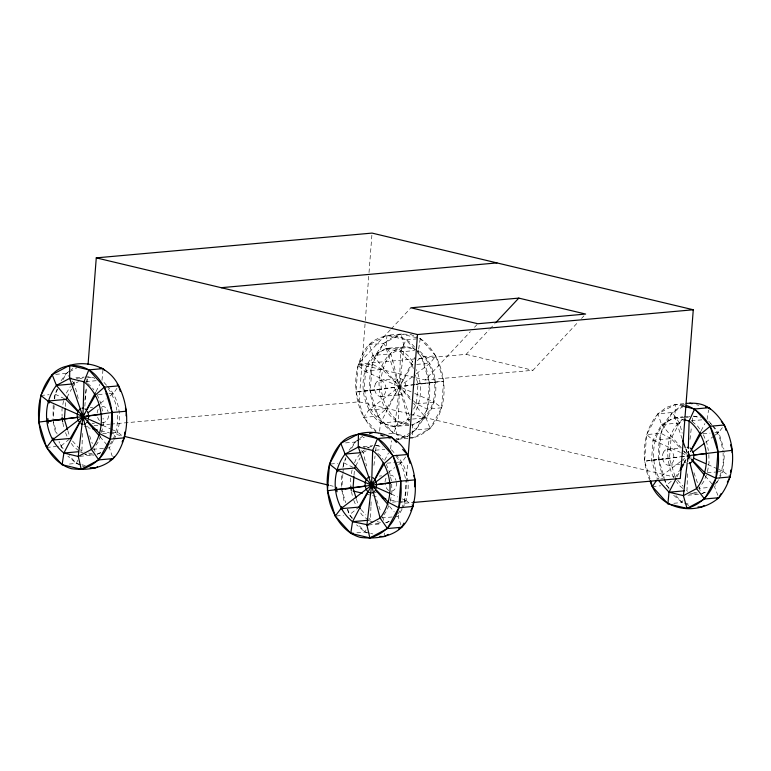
<?xml version="1.0" encoding="UTF-8"?>
<svg xmlns="http://www.w3.org/2000/svg" width="771" height="771" viewBox="0 0 771 771"><rect width="100%" height="100%" fill="white"/><g stroke="black" fill="none" stroke-linecap="round" stroke-linejoin="round"><path stroke-width="0.58" stroke-dasharray="3.85 2.89" d="M409.073 438.265L412.639 437.947L412.736 424.879L425.939 417.843C441.532 397.759 438.487 366.254 418.48 350.236L420.282 338.575L416.099 336.782M82.43 433.418L81.88 451.411L84.087 451.941M370.938 506.865L370.543 520.068L368.981 518.334M370.976 505.67L371.159 499.666M388.777 433.813L393.528 433.389L398.385 421.448L400.496 351.846L406.038 339.857L420.282 338.575C451.902 360.356 454.543 426.344 412.639 437.947L409.266 437.147M687.51 473.789L687 490.587L685.477 490.732L687.501 491.59M687.877 461.79L688.281 448.587M409.613 415.887L386.146 348.425L386.917 335.289L401.171 334.016L410.866 334.537L415.049 336.329M384.189 535.431L384.334 533.04M682.19 438.921L674.76 417.564L675.541 404.428L683.858 403.686M54.192 405.758L53.035 420.802L57.093 434.025M54.731 398.809L55.088 394.174L57.199 388.941M65.371 406.471L65.728 401.758M84.849 406.25L86.323 387.109M86.689 382.32L86.969 378.734M113.983 439.48C123.321 423.356 120.7 399.513 107.429 386.252M342.854 474.406L341.698 489.46L345.755 502.682M342.941 473.249L343.741 462.831L345.851 457.589M110.86 424.117L359.064 401.816L365.232 321.642M365.329 320.447L368.914 273.782M369.01 272.587L372.046 233.093M354.024 475.119L354.39 470.416M408.842 425.226L394.752 426.498L380.402 423.067C360.394 407.049 357.349 375.544 372.942 355.46L386.146 348.425L404.129 346.805L414.066 349.176M408.322 423.828L398.385 421.448C378.378 405.43 375.332 373.935 390.926 353.841L404.129 346.805L401.171 334.016C355.19 345.996 361.57 430.363 407.252 437.658M398.674 501.873L404.515 503.27L407.647 462.581M402.635 508.137C411.974 492.014 409.362 468.17 396.082 454.9M413.632 409.054L416.465 403.85L418.007 383.852L415.261 374.899M680.62 461.472L657.355 479.234L651.514 460.2L653.047 440.202L661.557 424.59L674.76 417.564L682.904 416.832M675.001 476.507L669.498 458.591L671.03 438.583L679.55 422.98L685.641 419.732M719.102 478.656L723.073 471.38L724.518 452.548M102.996 369.762L101.984 380.199L106.649 385.384M379.611 431.191L380.402 423.067L414.673 357.513M390.637 448.847L391.427 440.733M84.868 400.207L86.381 387.312M86.94 382.628L87.345 379.11M373.945 465.347L375.043 455.969M375.593 451.286L376.142 446.592M407.888 438.371L398.385 439.229L394.752 426.498L404.129 346.805M687.375 461.646L688.888 448.761M689.987 439.383L691.51 426.488M692.059 421.804L692.743 415.945L700.482 417.795M707.103 419.376L708.549 410.047M53.218 404.823L52.997 418.537M54.259 398.906L55.088 394.174L57.921 388.979M63.511 400.698L61.988 409.382L62.104 416.205M101.685 432.589L103.208 423.905L103.112 418.219M342.912 467.563L343.741 462.831L346.006 458.678M351.412 473.693L352.174 469.346M390.338 501.246L391.87 492.553L391.687 482.328M707.489 471.707L709.012 463.014L708.857 453.926M66.325 393.114L70.334 386.608M100.625 435.846L98.004 442.332L94.235 447.546M354.544 462.851L355.855 459.603L359.623 454.389M388.844 505.574L386.666 510.99L382.898 516.204M706.419 474.955L703.807 481.451L698.786 488.4L711.845 487.224M719.806 475.842L721.55 471.515L723.265 461.742L723.102 452.644M673.835 503.27L682.152 502.528L683.029 500.35M77.852 460.142L76.348 463.41L66.846 464.267M366.013 529.879L365.001 532.057L355.498 532.915M95.999 391.639L99.806 384.353M417.4 352.318L418.48 350.236M384.652 460.297L388.459 453.011M677.179 476.603L679.357 472.44M684.253 463.072L689.698 452.664M701.118 430.816L704.925 423.53M63.02 379.631L66.412 373.395L70.094 370.572M67.048 397.325L71.587 389.008M72.156 387.967L74.421 383.804L78.488 381.635M112.315 456.451L109.443 447.806L113.414 440.52M351.672 448.288L355.074 442.053L358.756 439.229M355.701 465.983L360.24 457.656M394.752 426.498L407.955 419.463L409.661 416.34M400.978 525.099L398.096 516.464L402.067 509.178M718.533 479.697L714.563 486.983L717.984 495.58M414.547 347.123C400.689 328.976 371.689 333.313 362.659 353.908C352.694 373.675 353.725 397.865 363.748 417.4L378.002 416.118L386.724 408.485L412.157 364.818L413.873 363.42M675.338 477.625L679.579 470.349M683.819 463.063L689.881 452.673M109.925 396.005L113.645 393.162L117.385 387.688M412.466 376.701L368.731 410.095L363.748 417.4L370.764 427.404L375.872 431.76M398.578 464.662L402.308 461.819L406.047 456.336M61.063 380.797L66.412 373.395L68.484 372.297M109.742 444.53C116.691 435.499 118.059 423.452 117.288 412.398M349.051 450.38L355.074 442.053L356.53 443.942M412.678 415.791C422.103 402.674 422.508 384.276 416.475 369.646M397.778 514.055C405.18 504.899 406.78 492.467 405.941 481.046M714.919 484.516L718.061 480.169M416.186 373.858L430.151 363.199L435.817 355.836L420.282 338.575L401.171 334.016L383.601 343.374L369.348 344.656L358.014 365.435L355.961 392.063L363.748 417.4L378.494 433.803M715.045 435.181L718.765 432.338L723.015 426.816M414.731 377.511L358.264 364.037L390.386 329.766M391.205 328.889L410.972 307.793M415.877 377.79L425.1 379.987L470.387 331.655M474.502 327.261L476.979 324.63M358.264 364.037L466.098 354.352L489.161 329.747M489.98 328.86L494.924 323.589M425.1 379.987L532.934 370.302L578.221 321.97M581.517 318.452L583.984 315.821M669.17 488.901L666.616 485.258L671.849 480.68M69.361 439.142L60.822 446.149L57.256 446.467M417.284 360.616L421.564 357.118L435.817 355.836L443.595 381.182L441.542 407.811L430.218 428.589L412.639 437.947M352.029 518.43L349.475 514.797L358.023 507.8M71.009 369.868L72.85 368.461M73.1 383.322L74.883 381.953M359.671 438.526L363.353 435.702M361.763 451.97L364.423 449.927M410.442 434.102L407.686 436.213L398.385 439.229L396.236 439.113M411.367 433.389C435.856 413.314 434.449 372.615 415.82 348.935M683.347 419.029C664.872 431.75 664.265 459.256 673.815 477.76L671.435 477.972M100.616 403.108L106.205 398.848M388.343 472.478L394.858 467.505M681.545 460.759L691.78 452.943M705.744 442.284L714.119 435.894M69.515 371.747L76.753 367.892M97.252 454.302L101.319 452.134M357.146 440.945L364.384 437.09M366.129 450.833L363.083 452.452L360.876 452.654M410.789 432.618L398.385 439.229L396.14 438.689M411.83 432.068L415.964 429.861L430.218 428.589L425.939 417.843L413.468 403.166M385.914 522.95L388.96 521.331M683.588 406.452L672.216 412.514L657.962 413.796C642.522 431.702 640.662 458.668 649.616 479.967M701.359 494.018L706.438 491.31M79.432 378.908L83.422 377.617M84.771 454.707L86.766 454.052M97.03 454.071L101.02 452.779M411.213 425.014C441.966 416.07 441.157 368.143 417.872 351.152M368.085 447.556L373.077 445.946M684.629 404.823C657.576 415.916 653.548 453.223 663.407 477.586M686.229 417.699L691.221 416.08M385.683 522.719L389.673 521.427M689.573 494.144L692.57 493.17M701.832 493.507L706.824 491.888M414.769 384.796L355.961 392.063L380.874 389.451L414.528 384.372M415.685 384.199L443.595 381.182L415.945 384.662M684.156 404.9L675.541 404.428L666.24 407.445L657.962 413.796L646.638 434.574L644.585 461.203L679.935 457.01M681.101 456.837L691.539 455.266M690.421 455.507L644.585 461.203L650.338 479.928M55.724 374.359L66.412 373.395L68.6 376.238M75.915 377.819L84.232 377.077M386.146 348.425L400.496 351.846L414.576 350.583M414.576 349.35L406.038 339.857L386.917 335.289L369.348 344.656L372.942 355.46L390.926 353.841L407.955 419.463L409.411 421.351M96.211 380.71L85.523 381.674L90.997 386.348M72.214 383.997L74.421 383.804L78.237 398.511M40.834 395.456L49.151 394.713M400.496 351.846L412.157 364.818L414.364 364.616M416.745 364.404L430.151 363.199M98.37 394.54L107.873 393.682M109.068 393.576L113.645 393.162M382.416 369.444L372.268 364.153L358.014 365.435L364.432 371.063L382.416 369.444L412.418 399.754M379.409 380.469L399.349 378.677M90.255 407.464L92.597 407.252M418.007 383.852L435.991 382.233M362.89 391.061L380.874 389.451M381.182 396.516L401.122 394.723M92.019 423.51L94.37 423.298M84.482 426.488L88.077 426.161M94.081 425.631L98.871 425.197M100.076 425.091L109.665 424.223M416.465 403.85L434.449 402.24L441.542 407.811L427.298 409.083L416.465 403.85L413.227 400.573M102.678 433.572L110.995 432.83M112.181 432.714L117.953 432.203L122.762 436.425M368.731 410.095L386.724 408.485M46.568 447.421L56.071 446.573M407.955 419.463L410.162 419.26C385.539 442.246 360.77 404.149 364.914 380.643C365.281 351.653 397.364 334.142 413.709 363.681M412.543 419.048L425.939 417.843M380.402 423.067L398.385 421.448M92.983 449.291L103.671 448.327M107.236 448.009L109.443 447.806M79.779 456.316L94.033 455.035M345.572 442.901L355.074 442.053M684.099 416.725L688.85 416.292M363.392 446.582L372.894 445.725M691.327 420.793L702.015 419.829M375.371 450.216L384.874 449.368M683.414 406.307L675.541 404.428L657.962 413.796L661.557 424.59L679.55 422.98L682.19 433.157M330.682 464.007L337.804 463.361M702.988 433.755L710.11 433.119M714.862 432.695L718.765 432.338L723.93 449.136M387.032 463.188L395.35 462.446M396.535 462.34L402.308 461.819M671.03 438.583L660.892 433.292L646.638 434.574L653.047 440.202L671.03 438.583L681.574 449.233M667.31 449.185L681.381 447.922M379.322 476.073L381.664 475.861M651.514 460.2L669.498 458.591M669.074 465.231L679.637 464.287M372.885 492.852L376.402 492.544M707.296 472.796L715.613 472.045M716.799 471.939L723.073 471.38L730.166 476.941M392.526 502.114L406.606 500.851L411.425 505.072M660.747 478.936L663.127 478.724M404.515 503.27L411.704 502.625M652.372 486.54L660.68 485.797M336.416 515.972L343.538 515.327M381.635 517.939L392.333 516.975M395.889 516.657L398.096 516.464M687.954 495.223L698.642 494.259M368.442 524.974L381.5 523.798M85.417 376.971L92.703 377.366L94.717 378.233M76.368 378.532L78.449 378.648M693.302 416.195L698.497 416.475M684.243 417.757C652.921 414.229 647.37 458.379 659.562 479.042M409.131 424.898C387.37 424.127 377.713 398.164 379.168 379.361C378.889 361.204 396.872 338.691 415.945 349.938M388.7 438.699L390.849 438.815M375.12 445.677L381.356 446.014M362.948 447.074L365.02 447.18M92.992 454.986L86.757 454.639L84.733 453.772M692.551 493.758L698.796 494.095M375.41 523.297L381.655 523.634M696.541 404.756L698.786 405.295M466.098 354.352L532.934 370.302M674.76 417.564L683.598 419.675M359.064 401.816L409.295 413.805M410.461 414.085L674.452 477.095M693.63 492.168L698.044 493.228M408.138 436.878L393.528 433.389L378.002 416.118L370.215 390.781L372.268 364.153L383.601 343.374L390.926 353.841M684.397 503.058L690.016 504.407M380.517 434.565L382.773 435.104M384.893 436.01L379.274 434.671L383.457 436.463M376.287 445.426L382.908 447.007M87.624 376.768L94.255 378.349M87.961 427.712L90.294 428.271M100.808 430.777L108.981 432.733M110.157 433.013L123.003 436.078M329.757 485.422L333.255 486.26M365.965 494.066L378.812 497.131M390.492 499.926L397.508 501.593M377.164 521.649L380.479 522.439M88.511 452.991L94.033 454.312M369.502 533.137L365.001 532.057L356.491 524.8M370.629 533.407L372.875 533.937M80.839 464.479L76.348 463.41L67.838 456.143M81.967 464.749L85.34 465.559M673.642 495.261L682.152 502.528L684.243 503.424M685.284 503.868L689.476 505.66M367.102 447.296L369.126 448.163M369.348 520.695L373.386 522.43M367.102 532.954L365.001 532.057L358.014 524.29M83.721 453.348L79.673 451.613L81.88 451.411L80.329 449.686M85.764 467.448L76.348 463.41L69.361 455.642M653.047 440.202L680.398 452.375M681.497 452.866L692.435 457.733M707.759 464.556L717.608 468.941M718.697 469.423L723.073 471.38M364.432 371.063L413.661 392.979M414.759 393.47L434.449 402.24M391.292 494.038L397.855 496.958M402.231 498.904L406.606 500.851M102.63 425.38L110.292 428.792M111.39 429.274L117.953 432.203M343.741 462.831L353.484 467.544M55.088 394.174L64.831 398.886M710.139 423.404L711.97 424.966M692.242 421.573L697.716 426.247L701.012 430.941M682.74 488.39L679.087 485.267L676.446 481.518M377.838 453.444L380.575 455.786L383.206 459.535M368.336 520.261L361.946 514.806L359.305 511.048M78.758 450.833L73.284 446.158L71.308 443.335M682.383 450.052L689.679 457.425M708.655 421.101L718.765 432.338M677.67 480.217L683.116 486.27M663.87 478.685L666.616 485.258L669.729 488.708M675.936 495.618L682.152 502.528M417.68 352.8L421.564 357.118L429.341 382.464L427.298 409.083L415.964 429.861L412.321 425.139M391.417 449.715L395.301 454.032M361.214 509.689L365.878 514.883M347.181 509.323L349.475 514.797L352.578 518.247M72.551 441.041L79.548 448.818M63.145 448.732L60.822 446.149L58.982 441.764M661.557 424.59L681.044 447.527M684.166 451.199L690.402 458.543M705.214 475.977L713.002 485.152M372.942 355.46L410.355 399.494M389.528 506.364L394.203 511.877M100.085 436.8L107.882 445.975M361.628 450.563L363.083 452.452L366.601 466.031M72.243 380.961L74.421 383.804M712.626 425.9L717.242 432.473L721.03 441.532L723.082 451.517M396.14 456.384L400.101 462.012L403.888 471.071L405.488 478.83M108.142 388.671L111.438 393.364L115.236 402.414L116.826 410.182M92.578 388.073L93.889 389.953M62.094 447.961L59.463 441.735M679.55 422.98L672.216 412.514L660.892 433.292L658.839 459.921L664.255 477.548M703.412 434.767L706.776 442.814L708.376 450.572M386.261 464.306L389.634 472.353L391.466 481.22M353.725 500.254L356.25 506.287M97.185 394.646L100.982 403.696L102.572 411.463M65.487 432.608L67.588 437.639M685.718 449.04L690.016 461.415M693.929 472.652L698.622 486.144M699.018 487.272L700.184 490.645M376.682 499.878L380.98 512.252M382.551 516.743L384.112 521.244M89.59 435.731L92.327 443.595M93.889 448.096L95.064 451.469M664.592 478.646L666.616 485.258M412.157 364.818L413.535 369.299M356.472 499.261L358.187 504.86M347.788 509.284L349.475 514.797M67.809 430.603L69.535 436.203M686.296 449.001L689.534 461.444M351.509 491.59L352.646 497.131M341.919 490.568L344.425 502.74M62.856 422.932L63.993 428.483M53.266 421.91L55.772 434.092M350.651 478.039L350.766 484.853M341.457 475.842L341.659 487.185M388.7 490.462A8.076 5.705 84.9 0 1 385.095 483.889M385.057 481.788A8.076 5.705 84.9 0 1 386.126 478.001M389.875 475.129A8.076 5.705 84.9 0 1 396.005 480.352M396.429 482.405A8.076 5.705 84.9 0 1 391.649 491.175M99.488 420.629A8.076 5.705 84.9 0 1 97.204 415.174M97.165 413.073A8.076 5.705 84.9 0 1 98.235 409.285M101.984 406.404A8.076 5.705 84.9 0 1 108.104 411.637M108.566 415.791A8.076 5.705 84.9 0 1 102.254 422.373M686.065 462.735A8.076 5.705 84.9 0 1 683.665 460.065M395.6 381.549A8.076 5.705 84.9 0 0 399.619 394.636A8.076 5.705 84.9 0 0 405.479 383.91A8.076 5.705 84.9 0 0 395.6 381.549M375.67 383.341A8.076 5.705 84.9 0 0 379.689 396.429A8.076 5.705 84.9 0 0 385.539 385.693A8.076 5.705 84.9 0 0 375.67 383.341M663.561 452.057A8.076 5.705 84.9 0 0 667.58 465.144A8.076 5.705 84.9 0 0 673.44 454.418A8.076 5.705 84.9 0 0 663.561 452.057"/><path stroke-width="1.16" d="M83.721 418.865L69.641 378.388L69.737 365.319C88.848 360.153 109.916 367.304 118.628 385.866C128.661 405.401 129.682 429.592 119.727 449.358C111.053 467.515 89.561 470.975 71.51 468.72C56.061 464.296 46.308 449.965 41.518 435.374C35.745 415 37.76 391.09 52.168 374.677C64.301 360.982 86.256 363.449 97.358 377.144C119.669 402.819 119.727 459.024 81.206 469.25L62.094 464.691L46.568 447.421L38.781 422.084L40.834 395.456L52.168 374.677L69.737 365.319L88.848 369.878L103.102 368.596L104.654 370.321M414.538 486.8L415.077 479.851L400.824 481.133L371.593 485.267L358.293 447.035L358.399 433.967C377.511 428.801 398.578 435.962 407.29 454.514C417.313 474.049 418.345 498.239 408.379 518.006C399.706 536.173 378.224 539.623 360.173 537.377C344.724 532.944 334.971 518.623 330.181 504.022C324.408 483.648 326.412 459.747 340.821 443.335C352.964 429.63 374.918 432.107 386.02 445.792C408.322 471.466 408.389 527.672 369.868 537.907L350.747 533.339L335.221 516.078L327.444 490.741L329.487 464.113L340.821 443.335L358.399 433.967L377.511 438.535L391.764 437.253L396.419 442.429M82.825 420.214L84 381.809L88.848 369.878L104.384 387.138L112.161 412.485L110.108 439.113L98.784 459.892L81.206 469.25L78.257 456.461L82.94 416.61L112.161 412.485L126.415 411.203L126.059 415.829M327.444 490.741L371.593 485.267L372.653 450.466L377.511 438.535L393.037 455.796L400.824 481.133L398.771 507.761L387.437 528.54L369.868 537.907L366.909 525.109L372.007 481.75M688.281 448.587L689.12 420.985L694.652 408.996L708.906 407.714C736.199 427.741 740.517 472.074 718.832 497.719C697.1 516.898 659.224 510.672 650.069 481.065M69.641 378.388L84 381.809C103.998 397.826 107.044 429.331 91.45 449.426L78.257 456.461L63.897 453.03C43.889 437.012 40.853 405.507 56.437 385.413L69.641 378.388L71.163 378.253M65.188 408.823L64.369 419.414L67.463 429.486M88.077 364.375L96.269 257.871L372.046 233.093L693.274 309.769L680.292 478.492L412.909 502.519M122.097 441.985L124.362 437.832L124.815 432.039M368.442 524.974L352.549 521.678C332.552 505.66 329.506 474.165 345.1 454.071L358.293 447.035L359.826 446.901M356.125 498.143L353.031 488.062L353.937 476.295M408.1 456.605L417.496 334.547L693.274 309.769M410.76 510.633L413.025 506.48L413.381 501.854M727.332 482.135L730.166 476.941L730.349 474.628M730.523 472.315L730.706 470.002M732.036 452.635L732.219 450.322L730.523 444.809M686.277 405.411C726.754 419.848 731.428 496.235 687.009 508.368L667.898 503.8L669.016 492.206L676.09 478.675M687.231 462.822L683.376 495.637L687.009 508.368L704.588 499.001L718.832 497.719L721.107 493.565M62.094 464.691L63.897 453.03L84.569 413.487M372.682 483.186L352.549 521.678L350.747 533.339L353.128 533.127M49.074 403.06L49.45 400.891M337.727 471.717L338.112 469.539M86.747 409.334L95.45 392.68M375.41 477.981L383.563 462.378M680.446 470.358L683.713 464.113M691.327 449.551L700.579 431.856M40.834 395.456L47.927 401.026L65.911 399.407L67.048 397.325M109.935 460.258L113.038 458.61L114.166 456.528M329.487 464.113L336.58 469.674L354.573 468.064L355.701 465.983M398.588 528.916L401.691 527.258L403.956 523.104M79.914 421.814L70.219 438.448L52.235 440.058L46.568 447.421M81.726 418.692L95.662 394.781L104.384 387.138L118.628 385.866L120.324 391.369M335.221 516.078L340.888 508.715L358.872 507.096L367.96 491.503M371.593 485.267L384.315 463.429L393.037 455.796L407.29 454.514L409.999 463.332M680.186 469.308L683.212 464.103M690.488 451.633L700.781 433.957L710.178 426.257L724.432 424.975L726.128 430.488M667.898 503.8L652.372 486.54L656.728 480.15M495.743 322.712L518.796 298.107L585.632 314.057L477.798 323.743L410.972 307.793L518.796 298.107M52.235 440.058L82.94 416.61L38.781 422.084M88.52 412.35L98.755 404.534M340.888 508.715L387.418 473.182M692.715 452.24L703.884 443.71M97.522 466.869L95.459 467.968L90.072 467.679M366.909 525.109L380.113 518.073C395.696 497.989 392.661 466.484 372.653 450.466L358.293 447.035M388.256 534.419L384.112 536.626L379.814 536.385M704.366 505.439L701.263 507.087L698.034 506.913M716.77 498.827L718.832 497.719M369.55 433.688L372.653 432.685M77.139 417.487L46.385 421.024M345.1 489.036L365.791 486.144M691.539 455.266L732.219 450.322M56.437 420.388L60.967 419.829M86.477 416.186L101.801 414.335M376.315 484.699L390.463 482.983M693.958 455.073L706.93 453.512M221.181 287.689L496.958 262.911M52.168 374.677L56.437 385.413L72.214 383.997M49.469 421.12L51.85 420.908M124.362 437.832L110.108 439.113L99.97 433.813L80.502 414.152M63.897 453.03L78.488 451.719M686.229 403.474C694.565 402.607 704.222 403.349 710.457 409.44M113.038 458.61L98.784 459.892L91.45 449.426L82.352 414.355M340.821 443.335L345.1 454.071L360.876 452.654M335.048 489.681L353.031 488.062M730.166 476.941L715.912 478.222L705.089 472.989L691.308 459.063M413.025 506.48L398.771 507.761L388.623 502.47L369.164 482.81M658.135 480.102L669.016 492.206L684.291 490.838M352.549 521.678L368.336 520.261M401.691 527.258L387.437 528.54L380.113 518.073L371.005 483.003M96.269 257.871L417.496 334.547M689.794 403.146L692.04 403.686M705.532 406.905L708.906 407.714M684.532 406.577L694.652 408.996L710.178 426.257L717.965 451.594L715.912 478.222L704.588 499.001L696.579 488.602L689.823 462.581M684.706 419.935L689.12 420.985C709.118 437.003 712.163 468.508 696.579 488.602L683.376 495.637L669.016 492.206M388.391 436.444L391.764 437.253M99.729 367.796L103.102 368.596M92.626 428.83L97.3 429.939M124.17 436.357L328.591 485.142M353.118 491.002L362.466 493.228M382.32 497.97L385.828 498.808M693.534 458.225L705.571 463.583M336.58 469.674L390.193 493.546M47.927 401.026L87.316 418.557M89.503 419.54L101.541 424.898M354.573 468.064L366.736 480.352M65.911 399.407L78.073 411.695M721.328 421.525L724.432 424.975M402.635 449.339L407.29 454.514M358.872 507.096L360.433 508.831M117.076 384.131L118.628 385.866M691.963 460.374L704.434 475.061M345.1 454.071L373.935 488.014M376.277 490.77L387.967 504.533M56.437 385.413L84.502 418.451M87.615 422.123L99.305 435.885M341.572 506.566L342.42 508.581M52.92 437.909L53.758 439.923M682.586 440.048L685.323 447.922M650.676 481.027L652.372 486.54M413.719 475.447L415.077 479.851M125.403 407.898L126.415 411.203M351.277 490.481L350.786 485.99M337.033 491.763L336.532 487.272M62.624 421.824L62.123 417.333M48.371 423.106L47.879 418.614M370.215 492.881A8.076 5.705 84.9 0 1 366.196 479.793M367.227 478.367A8.076 5.705 84.9 0 1 369.935 476.921M372.894 477.625A8.076 5.705 84.9 0 1 376.171 488.313M375.458 490.086A8.076 5.705 84.9 0 1 374.427 491.512M373.145 492.496A8.076 5.705 84.9 0 1 371.709 492.958M82.314 424.166A8.076 5.705 84.9 0 1 80.859 423.539M79.548 422.421A8.076 5.705 84.9 0 1 80.608 408.669M82.044 408.196A8.076 5.705 84.9 0 1 83.538 408.283M84.993 408.9A8.076 5.705 84.9 0 1 86.304 410.027M87.393 411.569A8.076 5.705 84.9 0 1 86.525 422.797M85.253 423.78A8.076 5.705 84.9 0 1 83.817 424.243M687.24 447.392A8.076 5.705 84.9 0 1 688.744 447.479M690.199 448.096A8.076 5.705 84.9 0 1 691.51 449.223M692.589 450.765A8.076 5.705 84.9 0 1 689.014 463.438"/></g></svg>
